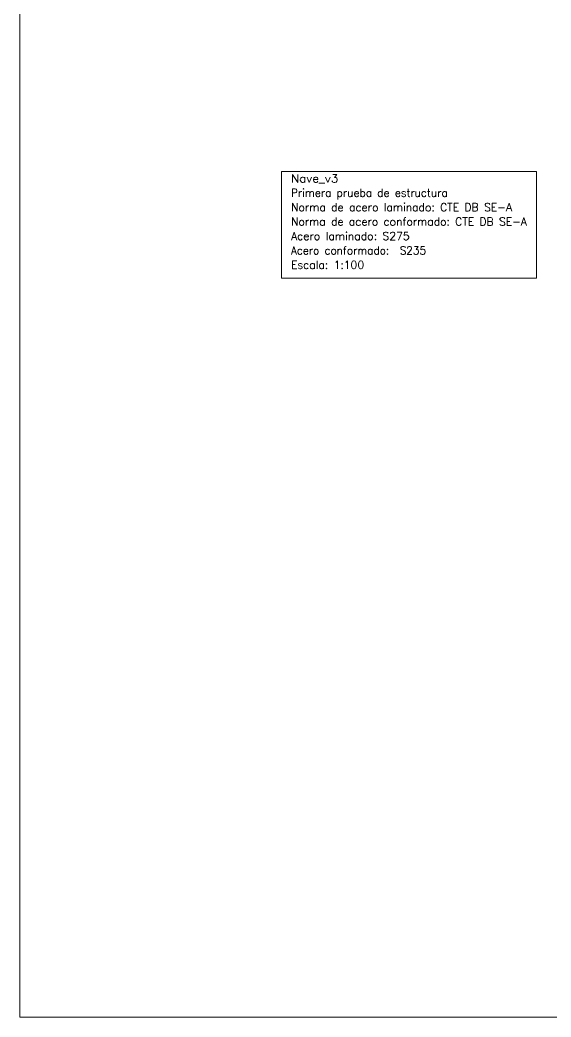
# Model space of a CAD drawing. Header units: millimetres. Extents: x 0 to 149, y -64 to 103.
# Drawn here: x 0 to 13.28, y 60.73 to 85.64 of the extents above; entities that cross this region are included whole.
import ezdxf
from ezdxf.enums import TextEntityAlignment as Align

# ---------------------------------------------------------------- set-up
doc = ezdxf.new("R2010")
doc.units = ezdxf.units.MM
doc.layers.add('RECUAD_LIMITES', color=2, linetype='Continuous', lineweight=0)
doc.layers.add('TABLAS', color=1, linetype='Continuous', lineweight=9)
doc.styles.add('CYPETXT', font='romans__.ttf', dxfattribs={"height": 0.2})

msp = doc.modelspace()

# ---------------------------------------------------------------- linework, layer by layer
at = {"layer": 'RECUAD_LIMITES'}
msp.add_lwpolyline([(0, 60.732), (59.4, 60.732), (59.4, 102.732), (0, 102.732), (0, 60.732)], close=True, dxfattribs=at)
at = {"layer": 'TABLAS'}
msp.add_lwpolyline([(6.538, 79.188), (12.916, 79.188), (12.916, 81.858), (6.538, 81.858), (6.538, 79.188)], close=True, dxfattribs=at)

# ---------------------------------------------------------------- texts
at = {"layer": 'TABLAS', "style": 'CYPETXT'}
for s, width, p, p2 in [('Nave_v3', 0.901739, (6.778, 81.583), (7.96, 81.583)), ('Primera prueba de estructura', 0.829206, (6.778, 81.223), (10.696, 81.223)), ('Norma de acero laminado: CTE DB SE-A', 0.827221, (6.778, 80.863), (12.304, 80.863)), ('Norma de acero conformado: CTE DB SE-A', 0.828138, (6.778, 80.503), (12.676, 80.503)), ('Acero laminado: S275', 0.855931, (6.778, 80.143), (9.745, 80.143)), ('Acero conformado:  S235 ', 0.813274, (6.778, 79.783), (10.285, 79.783)), ('Escala: 1:100', 0.854937, (6.778, 79.423), (8.605, 79.423))]:
    msp.add_text(s, height=0.2, dxfattribs=dict(at, width=width)).set_placement(p, p2, align=Align.FIT)

doc.saveas('drawing.dxf')
